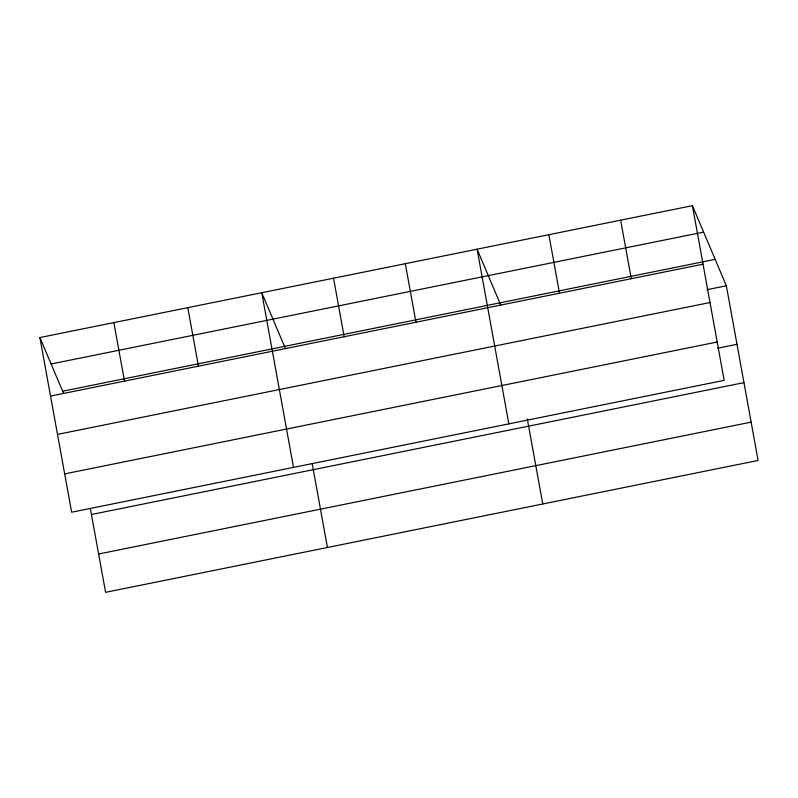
<?xml version="1.0" encoding="UTF-8"?>
<svg xmlns="http://www.w3.org/2000/svg" width="798" height="798" viewBox="0 0 798 798"><rect width="100%" height="100%" fill="white"/><g stroke="black" fill="none" stroke-linecap="round" stroke-linejoin="round"><path stroke-width="1.2" d="M692.415 205.675L724.165 380.347L71.64 512.216L39.9 337.544L692.415 205.675L726.36 285.784L758.1 460.456L105.585 592.325L90.354 508.516M51.102 363.978L703.617 232.108M62.643 391.219L715.158 259.35M50.533 396.067L703.048 264.198M706.888 289.714L726.36 285.784M57.506 434.391L710.02 302.522M64.678 473.882L717.193 342.013M717.532 348.247L736.993 344.307M91.441 514.51L743.955 382.641M98.613 554.002L751.137 422.132M500.755 305.065L477.084 249.185L508.835 423.868M285.425 348.586L261.754 292.706L293.504 467.379M39.9 337.544L63.571 393.414M620.645 220.178L631.278 278.702M548.864 234.682L559.498 293.205M527.318 418.97L542.77 503.977M405.314 263.689L415.948 322.222M333.534 278.203L344.167 336.726M312.208 463.688L327.439 547.498M187.799 307.649L198.443 366.172M113.855 322.591L124.488 381.115"/></g></svg>
